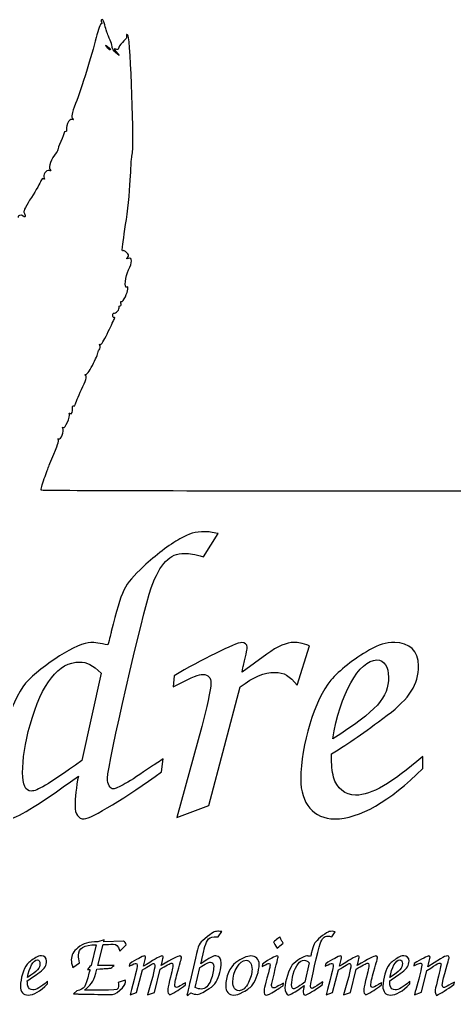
# Model space of a CAD drawing. Extents: x 248 to 548, y 127 to 364.
# Drawn here: x 361.1 to 403.6, y 129.3 to 224.7 of the extents above; entities that cross this region are included whole.
import ezdxf

# ---------------------------------------------------------------- set-up
doc = ezdxf.new("R2010")
doc.units = 0
doc.layers.add('Layer_1', color=7, linetype='CONTINUOUS')

msp = doc.modelspace()

# ---------------------------------------------------------------- linework, layer by layer
at = {"layer": 'Layer_1', "color": 7}
for points in [[(369.664121, 221.983692), (369.664121, 221.983692)], [(370.551428, 221.521898), (370.855014, 221.163786), (370.502547, 221.462261)], [(363.241951, 178.697111), (363.241759, 178.697853)], [(379.099516, 172.201321), (380.521916, 174.477161)], [(388.221305, 159.643561), (389.440505, 163.504361)], [(385.254585, 162.691561), (382.856825, 160.944041)], [(369.102076, 160.822121), (367.191996, 152.287721)], [(376.232505, 160.578281), (376.110585, 159.481001)], [(376.476345, 146.720041), (379.605625, 147.898601), (382.653625, 159.481001)], [(378.914745, 155.620201), (376.476345, 146.720041)], [(400.485695, 151.515561), (400.485695, 152.694121)], [(374.994876, 151.190441), (375.157436, 152.450281)], [(380.124462, 135.065081), (380.377333, 135.065081), (380.5128, 135.065081), (380.883075, 135.588886)], [(391.616974, 135.074112), (391.933063, 135.579855)], [(371.271433, 134.640619), (369.338775, 134.604495), (369.392962, 134.794148), (368.760784, 134.604495)], [(368.607255, 134.306468), (368.101513, 132.274468)], [(368.760784, 132.274468), (369.275558, 134.32453), (369.555522, 134.32453)], [(370.928251, 133.692352), (371.524304, 134.288406)], [(366.340446, 132.093846), (366.990686, 132.527339)], [(378.300178, 132.987926), (377.785404, 130.757241)], [(389.395321, 132.545401), (388.970859, 130.648868)], [(402.22345, 132.924708), (400.986188, 132.157064)], [(367.7493, 131.88613), (368.002171, 131.88613)], [(370.377353, 132.274468), (368.760784, 132.274468)], [(371.877788, 132.45509), (371.81457, 132.202219)], [(372.555121, 129.655446), (373.133112, 131.850006)], [(373.512419, 132.382841), (373.223423, 132.202219)], [(373.620792, 129.411606), (374.307156, 129.655446), (374.867085, 131.913224)], [(378.264053, 130.143126), (378.742702, 132.066752)], [(384.832493, 132.418966), (384.814431, 132.166095)], [(391.015982, 132.45509), (390.952764, 132.202219)], [(391.693315, 129.655446), (392.271306, 131.850006)], [(392.650613, 132.382841), (392.361618, 132.202219)], [(392.758986, 129.411606), (393.445351, 129.655446), (394.00528, 131.913224)], [(399.667645, 132.482184), (399.613459, 132.247375)], [(400.363041, 129.673508), (400.895876, 131.795819)], [(363.860983, 130.477277), (363.860983, 130.739179)], [(371.443024, 130.856584), (370.75666, 130.603712)], [(377.34161, 130.395997), (377.34161, 130.603712)], [(390.704832, 130.405028), (390.740956, 130.684992)], [(396.479804, 130.395997), (396.479804, 130.603712)], [(399.244594, 130.477277), (399.244594, 130.739179)], [(400.019859, 130.630806), (399.812143, 129.899286)], [(403.514899, 130.405028), (403.578116, 130.657899)], [(366.719753, 129.799944), (366.376571, 129.501917)], [(369.808393, 129.872192), (367.460304, 129.872192)], [(371.913912, 129.411606), (372.555121, 129.655446)], [(386.855462, 130.296655), (386.891586, 130.549526)], [(391.052106, 129.411606), (391.693315, 129.655446)], [(399.685708, 129.411606), (400.363041, 129.673508)], [(366.882313, 129.492886), (367.695113, 129.483855)], [(377.460284, 129.384512), (377.550595, 129.348388)], [(377.550595, 129.348388), (377.839591, 129.592228)]]:
    msp.add_lwpolyline(points, dxfattribs=at)
for points in [[(369.090956, 224.267542), (369.024577, 224.308571), (368.805912, 223.697295), (368.605082, 222.909141)], [(369.178981, 224.677681), (369.094625, 224.677681), (369.067475, 224.568616), (369.118614, 224.435309)], [(369.118614, 224.435309), (369.169781, 224.302004), (369.157306, 224.226507), (369.090956, 224.267542)], [(369.451749, 224.170121), (369.386076, 224.449279), (369.263309, 224.677681), (369.178981, 224.677681)], [(369.601891, 223.584468), (369.584958, 223.627417), (369.51745, 223.890959), (369.451749, 224.170121)], [(369.748957, 223.194033), (369.684949, 223.365828), (369.618796, 223.541519), (369.601891, 223.584468)], [(370.03578, 222.491255), (369.942025, 222.705998), (369.812937, 223.022245), (369.748957, 223.194033)], [(371.562432, 223.154994), (371.55961, 223.047622), (371.555941, 222.926238), (371.554248, 222.88524)], [(371.71599, 223.095467), (371.626694, 223.248353), (371.565283, 223.272155), (371.562432, 223.154994)], [(372.123603, 211.47501), (372.336286, 212.029291), (371.962962, 222.672656), (371.71599, 223.095467)], [(368.605082, 222.909141), (368.140008, 221.084188), (367.206389, 218.093541), (366.591596, 216.4595)], [(369.664121, 221.983692), (369.469868, 222.231396), (369.475371, 222.236916), (369.723106, 222.042657)], [(370.178189, 221.930773), (370.193711, 222.024298), (370.129562, 222.27652), (370.03578, 222.491255)], [(371.163822, 222.423815), (370.951054, 222.211031), (370.776923, 221.955941), (370.776923, 221.856952)], [(371.554248, 222.88524), (371.551426, 222.844241), (371.376617, 222.636605), (371.163822, 222.423815)], [(369.937425, 221.710388), (369.904998, 221.710388), (369.782005, 221.833378), (369.664121, 221.983692)], [(369.723106, 222.042657), (369.98323, 221.838636), (370.065949, 221.710388), (369.937425, 221.710388)], [(370.502547, 221.462261), (370.308717, 221.626416), (370.162751, 221.83725), (370.178189, 221.930773)], [(370.512396, 221.778489), (370.28707, 221.864956), (370.292856, 221.826923), (370.551428, 221.521898)], [(370.776923, 221.856952), (370.776923, 221.751974), (370.666687, 221.719275), (370.512396, 221.778489)], [(366.591596, 216.4595), (366.225074, 215.485274), (366.15703, 215.148016), (366.298282, 215.005641)], [(365.819775, 214.506658), (365.717102, 214.234669), (365.670197, 213.952159), (365.715494, 213.878846)], [(366.244322, 214.910724), (366.079701, 214.973326), (365.948948, 214.848889), (365.819775, 214.506658)], [(366.298282, 215.005641), (366.439704, 214.86311), (366.42723, 214.841176), (366.244322, 214.910724)], [(365.46711, 213.609236), (365.46711, 213.534264), (365.323797, 213.148949), (365.148622, 212.752988)], [(365.632492, 213.745561), (365.541504, 213.745561), (365.46711, 213.684214), (365.46711, 213.609236)], [(365.715494, 213.878846), (365.76079, 213.805541), (365.723396, 213.745561), (365.632492, 213.745561)], [(365.148622, 212.752988), (364.973475, 212.35703), (364.850482, 212.007506), (364.875318, 211.976276)], [(364.712081, 211.668371), (364.224739, 211.081143), (363.908425, 210.259998), (364.086789, 210.045077)], [(364.875318, 211.976276), (364.900154, 211.945048), (364.826719, 211.806485), (364.712081, 211.668371)], [(371.959942, 209.400913), (371.997196, 210.404216), (372.070856, 211.337559), (372.123603, 211.47501)], [(364.017504, 209.927856), (363.734802, 210.036348), (363.360293, 209.466759), (363.531827, 209.189173)], [(364.086789, 210.045077), (364.223498, 209.880324), (364.208314, 209.854633), (364.017504, 209.927856)], [(363.207836, 208.920749), (363.155399, 208.755578), (362.73613, 208.020906), (362.27608, 207.288164)], [(363.472222, 209.116591), (363.37923, 209.17406), (363.260273, 209.085931), (363.207836, 208.920749)], [(363.531827, 209.189173), (363.596343, 209.084822), (363.571846, 209.055008), (363.472222, 209.116591)], [(371.551934, 205.156034), (371.739075, 206.487409), (371.922661, 208.397616), (371.959942, 209.400913)], [(362.27608, 207.288164), (361.816057, 206.555408), (361.481116, 205.914444), (361.531775, 205.863783)], [(361.478971, 205.473114), (361.267841, 205.648326), (360.891187, 205.54889), (360.976503, 205.340466)], [(361.65886, 205.533224), (361.685953, 205.347708), (361.64616, 205.33437), (361.478971, 205.473114)], [(361.531775, 205.863783), (361.582406, 205.813135), (361.639612, 205.664381), (361.65886, 205.533224)], [(371.162665, 202.370174), (371.189476, 202.571028), (371.36482, 203.824665), (371.551934, 205.156034)], [(371.205873, 202.097217), (371.155158, 202.046493), (371.135712, 202.169319), (371.162665, 202.370174)], [(371.583514, 201.93112), (371.426542, 202.073194), (371.256588, 202.147926), (371.205873, 202.097217)], [(371.756206, 201.337678), (371.565311, 201.264433), (371.551426, 201.29025), (371.69121, 201.45868)], [(371.69121, 201.45868), (371.827862, 201.62334), (371.80297, 201.732504), (371.583514, 201.93112)], [(371.769753, 200.223213), (372.155607, 200.927586), (372.148834, 201.488311), (371.756206, 201.337678)], [(371.596835, 198.54368), (371.315206, 198.371703), (371.444746, 199.629895), (371.769753, 200.223213)], [(371.453946, 197.593633), (371.72392, 198.159745), (371.800346, 198.667949), (371.596835, 198.54368)], [(371.065326, 197.127924), (371.136079, 197.084196), (371.310972, 197.293763), (371.453946, 197.593633)], [(370.329291, 196.007005), (370.492528, 195.906119), (370.950518, 196.411994), (370.847225, 196.579098)], [(370.847225, 196.579098), (370.7984, 196.658078), (370.840452, 196.722687), (370.940584, 196.722687)], [(370.940584, 196.722687), (371.040999, 196.722687), (371.080961, 196.831413), (371.029682, 196.965051)], [(371.029682, 196.965051), (370.978515, 197.098361), (370.994573, 197.171651), (371.065326, 197.127924)], [(370.219168, 195.785647), (370.219168, 195.944817), (370.268698, 196.044442), (370.329291, 196.007005)], [(370.357428, 195.581699), (370.281398, 195.534692), (370.219168, 195.626474), (370.219168, 195.785647)], [(370.352066, 195.375022), (370.431173, 195.535691), (370.433656, 195.628709), (370.357428, 195.581699)], [(369.683482, 193.958904), (369.97211, 194.577087), (370.272987, 195.214336), (370.352066, 195.375022)], [(369.006713, 192.928867), (369.090279, 192.877203), (369.394853, 193.340725), (369.683482, 193.958904)], [(368.897295, 192.421084), (369.001125, 192.546162), (369.034004, 192.732711), (368.970391, 192.835646)], [(368.970391, 192.835646), (368.904915, 192.941592), (368.920663, 192.982043), (369.006713, 192.928867)], [(368.345833, 191.100453), (368.638441, 191.701719), (368.839778, 192.193664), (368.793212, 192.193664)], [(368.793212, 192.193664), (368.746673, 192.193664), (368.793212, 192.296003), (368.897295, 192.421084)], [(367.616571, 190.00485), (367.725057, 190.006543), (368.053197, 190.499187), (368.345833, 191.100453)], [(367.171224, 188.523592), (367.58705, 189.386828), (367.718396, 189.808451), (367.596251, 189.887722)], [(367.596251, 189.887722), (367.470323, 189.969431), (367.476193, 190.003151), (367.616571, 190.00485)], [(366.564926, 187.069781), (366.567748, 187.182207), (366.840234, 187.836432), (367.171224, 188.523592)], [(366.290352, 186.843046), (366.286401, 186.949495), (366.345724, 186.998065), (366.421924, 186.950962)], [(366.421924, 186.950962), (366.498124, 186.903879), (366.562499, 186.957369), (366.564926, 187.069781)], [(365.38947, 184.815167), (365.554853, 184.665259), (366.123841, 185.924952), (365.989164, 186.142861)], [(365.989164, 186.142861), (365.929672, 186.239127), (365.962353, 186.261132), (366.06782, 186.195914)], [(366.06782, 186.195914), (366.235234, 186.092451), (366.3096, 186.308718), (366.290352, 186.843046)], [(364.959505, 183.706544), (365.15723, 183.584339), (365.508625, 184.498279), (365.362377, 184.754339)], [(365.362377, 184.754339), (365.306695, 184.851842), (365.318943, 184.879217), (365.38947, 184.815167)], [(364.27314, 181.769108), (364.874754, 183.139072), (364.991255, 183.490088), (364.895582, 183.644856)], [(364.895582, 183.644856), (364.839899, 183.734981), (364.868488, 183.762721), (364.959505, 183.706544)], [(363.977428, 181.027284), (363.998595, 181.113182), (364.131691, 181.447), (364.27314, 181.769108)], [(363.544019, 179.830767), (363.761189, 180.40295), (363.956233, 180.94139), (363.977428, 181.027284)], [(363.241759, 178.697853), (363.190846, 178.748766), (363.326878, 179.258578), (363.544019, 179.830767)], [(398.464809, 178.606546), (379.143141, 178.604853), (363.292864, 178.646184), (363.241951, 178.697111)], [(433.420373, 178.819034), (433.566847, 178.642622), (427.909053, 178.608234), (398.464809, 178.606546)], [(379.221436, 174.639721), (378.246076, 174.639721), (377.717756, 174.477158), (376.783036, 173.948841)], [(380.521916, 174.477161), (379.912316, 174.599078), (379.587196, 174.639721), (379.221436, 174.639721)], [(376.783036, 173.948841), (375.767036, 173.379881), (374.385276, 172.323238), (373.247356, 171.266601)], [(373.978876, 169.153321), (374.872956, 171.591718), (375.767036, 172.526441), (377.230076, 172.526441)], [(377.230076, 172.526441), (377.758396, 172.526441), (378.164796, 172.445158), (379.099516, 172.201321)], [(373.247356, 171.266601), (371.255996, 169.356521), (371.134076, 169.072035), (370.077436, 164.886121)], [(369.711676, 150.580841), (369.711676, 151.921958), (373.125436, 166.633641), (373.978876, 169.153321)], [(370.077436, 164.886121), (370.036796, 164.723561), (369.914876, 164.195238), (369.752316, 163.585641)], [(368.086076, 163.829481), (366.826236, 163.829481), (363.331196, 161.634918), (361.705596, 159.846761)], [(369.752316, 163.585641), (369.020796, 163.748198), (368.411196, 163.829481), (368.086076, 163.829481)], [(382.816185, 163.829481), (382.287865, 163.829481), (378.711545, 162.081958), (376.232505, 160.578281)], [(383.344505, 163.382441), (383.344505, 163.626278), (383.100665, 163.829481), (382.816185, 163.829481)], [(382.978745, 161.594281), (383.303865, 162.935398), (383.344505, 163.179241), (383.344505, 163.382441)], [(387.936825, 163.829481), (387.205305, 163.829481), (386.351865, 163.463718), (385.254585, 162.691561)], [(389.440505, 163.504361), (388.668345, 163.748198), (388.343225, 163.829481), (387.936825, 163.829481)], [(395.283775, 163.097961), (393.739455, 162.203881), (392.357695, 161.106598), (391.504255, 160.131241)], [(397.762815, 163.829481), (396.868735, 163.829481), (396.218495, 163.626278), (395.283775, 163.097961)], [(400.079295, 161.553641), (400.079295, 162.976038), (399.185215, 163.829481), (397.762815, 163.829481)], [(391.707455, 154.401001), (392.398335, 158.749475), (394.267775, 162.122601), (396.015295, 162.122601)], [(396.015295, 162.122601), (396.706175, 162.122601), (397.153215, 161.431718), (397.153215, 160.456361)], [(362.152636, 155.782761), (363.331196, 159.887395), (364.916156, 161.919401), (366.988796, 161.919401)], [(366.988796, 161.919401), (367.720316, 161.919401), (368.248636, 161.634918), (369.102076, 160.822121)], [(382.856825, 160.944041), (382.897465, 161.269158), (382.978745, 161.472361), (382.978745, 161.594281)], [(397.031295, 156.717481), (399.225855, 158.383718), (400.079295, 159.724841), (400.079295, 161.553641)], [(376.110585, 159.481001), (378.305145, 160.618918), (378.548985, 160.700201), (379.036665, 160.700201)], [(379.036665, 160.700201), (379.564985, 160.700201), (379.808825, 160.415718), (379.808825, 159.846761)], [(382.653625, 159.481001), (384.035385, 160.496998), (384.970105, 160.903401), (386.067385, 160.903401)], [(386.067385, 160.903401), (386.961465, 160.903401), (387.489785, 160.578278), (388.221305, 159.643561)], [(397.153215, 160.456361), (397.153215, 158.424361), (396.055935, 157.205158), (391.707455, 154.401001)], [(361.705596, 159.846761), (360.323836, 158.261801), (358.495036, 152.531558), (358.495036, 149.727401)], [(379.808825, 159.846761), (379.808825, 159.277801), (379.402425, 157.367718), (378.914745, 155.620201)], [(391.504255, 160.131241), (389.959935, 158.261801), (388.578175, 153.791395), (388.578175, 150.499561)], [(391.585535, 152.937961), (393.414335, 154.075878), (394.633535, 154.929321), (397.031295, 156.717481)], [(361.421116, 151.109161), (361.421116, 152.450278), (361.664956, 153.994601), (362.152636, 155.782761)], [(391.788735, 150.662121), (391.626175, 151.312358), (391.585535, 151.759401), (391.585535, 152.937961)], [(400.485695, 152.694121), (397.437695, 150.052521), (395.486975, 148.914601), (393.942655, 148.914601)], [(367.191996, 152.287721), (363.737624, 149.849321), (362.843516, 149.321001), (362.274556, 149.321001)], [(374.019516, 151.718761), (371.784316, 150.174441), (370.646396, 149.524201), (370.280636, 149.524201)], [(375.157436, 152.450281), (374.629116, 152.125161), (374.222716, 151.840678), (374.019516, 151.718761)], [(360.039356, 146.598121), (360.811516, 146.598121), (362.599704, 147.695404), (366.866876, 150.784041)], [(362.274556, 149.321001), (361.705596, 149.321001), (361.421116, 149.930601), (361.421116, 151.109161)], [(366.866876, 150.784041), (366.663676, 149.768041), (366.541756, 148.589478), (366.541756, 147.857961)], [(367.435836, 146.598121), (368.086076, 146.598121), (371.621784, 148.752041), (374.994876, 151.190441)], [(393.942655, 148.914601), (392.926655, 148.914601), (392.073215, 149.605481), (391.788735, 150.662121)], [(391.910655, 146.598121), (394.308415, 146.598121), (397.275135, 148.305004), (400.485695, 151.515561)], [(370.280636, 149.524201), (369.955516, 149.524201), (369.711676, 149.971241), (369.711676, 150.580841)], [(388.578175, 150.499561), (388.578175, 148.101801), (389.838015, 146.598121), (391.910655, 146.598121)], [(366.541756, 147.857961), (366.541756, 147.045161), (366.866876, 146.598121), (367.435836, 146.598121)], [(380.476675, 135.615979), (380.151555, 135.615979), (379.988995, 135.516637), (379.230382, 134.89349)], [(380.883075, 135.588886), (380.75664, 135.606948), (380.566986, 135.615979), (380.476675, 135.615979)], [(391.102201, 135.46245), (390.876423, 135.336015), (390.569365, 135.101206), (390.316494, 134.866397)], [(391.644068, 135.615979), (391.427321, 135.615979), (391.309916, 135.579855), (391.102201, 135.46245)], [(391.933063, 135.579855), (391.797596, 135.606948), (391.725348, 135.615979), (391.644068, 135.615979)], [(368.760784, 134.604495), (367.893798, 134.595464), (367.3429, 134.423872), (366.828126, 134.017472)], [(371.524304, 134.288406), (371.497211, 134.48709), (371.424962, 134.586432), (371.271433, 134.640619)], [(379.230382, 134.89349), (378.616266, 134.396779), (378.616266, 134.396776), (378.300178, 132.987926)], [(379.158133, 133.909099), (379.230382, 134.198095), (379.365849, 134.550308), (379.465191, 134.721899)], [(379.465191, 134.721899), (379.61872, 134.983801), (379.78128, 135.065081), (380.124462, 135.065081)], [(386.033631, 134.667712), (385.997506, 134.640619), (385.961382, 134.613526), (385.925258, 134.595464)], [(385.925258, 134.595464), (385.988475, 134.396779), (386.069755, 134.252281), (386.26844, 133.963286)], [(386.223284, 134.803179), (386.178129, 134.767055), (386.114911, 134.721899), (386.033631, 134.667712)], [(386.421969, 134.965739), (386.385844, 134.929615), (386.313595, 134.875428), (386.223284, 134.803179)], [(386.26844, 133.963286), (386.530342, 134.198095), (386.548404, 134.216157), (386.855462, 134.450966)], [(386.548404, 135.065081), (386.503249, 135.028957), (386.449062, 134.992832), (386.421969, 134.965739)], [(386.602591, 134.947677), (386.584529, 134.983801), (386.566466, 135.019926), (386.548404, 135.065081)], [(386.738058, 134.658681), (386.683871, 134.767055), (386.67484, 134.776086), (386.602591, 134.947677)], [(386.855462, 134.450966), (386.801275, 134.559339), (386.75612, 134.631588), (386.738058, 134.658681)], [(390.316494, 134.866397), (389.87397, 134.441935), (389.846876, 134.378717), (389.612068, 133.448512)], [(390.479054, 134.396779), (390.677739, 134.938646), (390.876423, 135.146361), (391.201543, 135.146361)], [(391.201543, 135.146361), (391.318948, 135.146361), (391.409259, 135.128299), (391.616974, 135.074112)], [(366.828126, 134.017472), (366.376571, 133.656228), (366.177886, 133.294984), (366.177886, 132.825366)], [(366.873282, 133.276921), (366.873282, 133.981348), (367.379024, 134.270344), (368.607255, 134.306468)], [(369.555522, 134.32453), (369.934829, 134.342592), (370.214793, 134.351624), (370.26898, 134.351624)], [(370.26898, 134.351624), (370.621193, 134.351624), (370.684411, 134.288406), (370.928251, 133.692352)], [(378.932355, 132.852459), (379.13104, 133.827819), (379.13104, 133.827819), (379.158133, 133.909099)], [(389.530788, 130.269561), (389.530788, 130.567588), (390.289401, 133.83685), (390.479054, 134.396779)], [(362.705001, 133.051144), (362.361819, 132.852459), (362.054761, 132.608619), (361.865108, 132.391872)], [(361.910263, 131.118486), (362.063792, 132.084815), (362.479223, 132.834397), (362.867561, 132.834397)], [(363.255899, 133.213704), (363.057214, 133.213704), (362.912716, 133.168548), (362.705001, 133.051144)], [(362.867561, 132.834397), (363.02109, 132.834397), (363.120432, 132.680868), (363.120432, 132.464121)], [(363.093339, 131.633259), (363.581019, 132.003535), (363.770672, 132.301561), (363.770672, 132.707961)], [(363.770672, 132.707961), (363.770672, 133.02405), (363.571988, 133.213704), (363.255899, 133.213704)], [(366.177886, 132.825366), (366.177886, 132.590557), (366.214011, 132.409935), (366.340446, 132.093846)], [(366.990686, 132.527339), (366.909406, 132.816335), (366.873282, 133.051144), (366.873282, 133.276921)], [(373.286641, 133.213704), (373.178268, 133.213704), (372.46481, 132.825366), (371.877788, 132.45509)], [(373.223423, 132.202219), (373.385983, 132.86149), (373.422108, 133.02405), (373.422108, 133.087268)], [(373.422108, 133.087268), (373.422108, 133.159517), (373.367921, 133.213704), (373.286641, 133.213704)], [(375.020614, 133.213704), (374.885148, 133.213704), (374.41553, 132.960832), (373.512419, 132.382841)], [(374.867085, 131.913224), (375.39089, 132.247375), (375.87857, 132.518308), (375.986943, 132.518308)], [(376.781681, 133.213704), (376.619121, 133.213704), (376.059192, 132.924708), (374.957396, 132.274468)], [(375.002552, 132.482184), (375.110925, 132.933739), (375.138019, 133.060175), (375.138019, 133.114361)], [(375.138019, 133.114361), (375.138019, 133.177579), (375.092863, 133.213704), (375.020614, 133.213704)], [(375.986943, 132.518308), (376.059192, 132.518308), (376.104348, 132.45509), (376.104348, 132.346717)], [(376.582996, 131.72357), (376.85393, 132.653775), (376.926179, 132.94277), (376.926179, 133.078237)], [(376.926179, 133.078237), (376.926179, 133.168548), (376.871992, 133.213704), (376.781681, 133.213704)], [(378.742702, 132.066752), (379.257475, 132.446059), (379.573564, 132.608619), (379.78128, 132.608619)], [(380.287022, 133.213704), (379.988995, 133.213704), (379.736124, 133.078237), (378.833013, 132.437028)], [(378.833013, 132.437028), (378.8872, 132.644744), (378.914293, 132.789241), (378.932355, 132.852459)], [(379.78128, 132.608619), (379.961902, 132.608619), (380.079306, 132.437028), (380.079306, 132.166095)], [(380.819858, 132.527339), (380.819858, 132.94277), (380.612142, 133.213704), (380.287022, 133.213704)], [(380.314115, 130.684992), (380.603111, 131.199766), (380.819858, 131.994504), (380.819858, 132.527339)], [(382.237036, 132.554432), (381.659045, 132.120939), (381.252645, 131.181704), (381.252645, 130.287624)], [(381.948041, 130.657899), (381.948041, 131.705505), (382.607312, 132.789241), (383.23949, 132.789241)], [(383.709108, 133.213704), (383.347863, 133.213704), (382.769872, 132.951801), (382.237036, 132.554432)], [(383.23949, 132.789241), (383.600734, 132.789241), (383.826512, 132.437028), (383.826512, 131.895161)], [(384.521908, 132.382841), (384.521908, 132.870521), (384.187756, 133.213704), (383.709108, 133.213704)], [(386.259409, 133.213704), (386.10588, 133.213704), (385.573044, 132.915677), (384.832493, 132.418966)], [(385.816884, 130.793366), (386.277471, 132.689896), (386.367782, 133.051144), (386.367782, 133.123392)], [(386.367782, 133.123392), (386.367782, 133.177579), (386.322626, 133.213704), (386.259409, 133.213704)], [(389.169543, 133.213704), (388.889579, 133.213704), (388.112903, 132.726024), (387.751659, 132.328655)], [(387.851001, 131.425544), (388.112903, 132.337686), (388.465116, 132.789241), (388.925703, 132.789241)], [(388.925703, 132.789241), (389.088263, 132.789241), (389.205668, 132.726024), (389.395321, 132.545401)], [(389.539819, 133.159517), (389.377259, 133.195641), (389.241792, 133.213704), (389.169543, 133.213704)], [(389.612068, 133.448512), (389.603036, 133.412388), (389.575943, 133.294984), (389.539819, 133.159517)], [(392.424835, 133.213704), (392.316462, 133.213704), (391.603004, 132.825366), (391.015982, 132.45509)], [(392.361618, 132.202219), (392.524178, 132.86149), (392.560302, 133.02405), (392.560302, 133.087268)], [(392.560302, 133.087268), (392.560302, 133.159517), (392.506115, 133.213704), (392.424835, 133.213704)], [(394.158809, 133.213704), (394.023342, 133.213704), (393.553724, 132.960832), (392.650613, 132.382841)], [(394.00528, 131.913224), (394.529084, 132.247375), (395.016764, 132.518308), (395.125138, 132.518308)], [(395.919875, 133.213704), (395.757315, 133.213704), (395.197386, 132.924708), (394.095591, 132.274468)], [(394.140746, 132.482184), (394.24912, 132.933739), (394.276213, 133.060175), (394.276213, 133.114361)], [(394.276213, 133.114361), (394.276213, 133.177579), (394.231058, 133.213704), (394.158809, 133.213704)], [(395.125138, 132.518308), (395.197386, 132.518308), (395.242542, 132.45509), (395.242542, 132.346717)], [(395.721191, 131.72357), (395.992124, 132.653775), (396.064373, 132.94277), (396.064373, 133.078237)], [(396.064373, 133.078237), (396.064373, 133.168548), (396.010186, 133.213704), (395.919875, 133.213704)], [(398.088612, 133.051144), (397.74543, 132.852459), (397.438372, 132.608619), (397.248719, 132.391872)], [(397.293874, 131.118486), (397.447403, 132.084815), (397.862834, 132.834397), (398.251172, 132.834397)], [(398.63951, 133.213704), (398.440825, 133.213704), (398.296328, 133.168548), (398.088612, 133.051144)], [(398.251172, 132.834397), (398.404701, 132.834397), (398.504043, 132.680868), (398.504043, 132.464121)], [(398.47695, 131.633259), (398.96463, 132.003535), (399.154283, 132.301561), (399.154283, 132.707961)], [(399.154283, 132.707961), (399.154283, 133.02405), (398.955599, 133.213704), (398.63951, 133.213704)], [(399.613459, 132.247375), (400.19145, 132.509277), (400.227574, 132.518308), (400.308854, 132.518308)], [(401.08553, 133.213704), (400.986188, 133.213704), (400.335948, 132.879552), (399.667645, 132.482184)], [(400.308854, 132.518308), (400.372072, 132.518308), (400.417228, 132.464121), (400.417228, 132.391872)], [(400.895876, 131.795819), (402.024765, 132.509277), (402.051859, 132.518308), (402.178294, 132.518308)], [(400.986188, 132.157064), (401.067468, 132.45509), (401.202934, 133.02405), (401.202934, 133.096299)], [(401.202934, 133.096299), (401.202934, 133.159517), (401.148748, 133.213704), (401.08553, 133.213704)], [(402.178294, 132.518308), (402.241512, 132.518308), (402.277636, 132.473152), (402.277636, 132.400904)], [(402.882721, 133.213704), (402.747254, 133.213704), (402.54857, 133.132424), (402.22345, 132.924708)], [(402.638881, 131.47973), (403.063343, 132.996954), (403.063343, 132.996957), (403.063343, 133.060175)], [(403.063343, 133.060175), (403.063343, 133.159517), (403.000125, 133.213704), (402.882721, 133.213704)], [(361.865108, 132.391872), (361.521925, 131.976441), (361.214868, 130.983019), (361.214868, 130.251499)], [(361.88317, 130.793366), (362.28957, 131.046237), (362.560503, 131.23589), (363.093339, 131.633259)], [(363.120432, 132.464121), (363.120432, 132.012566), (362.876592, 131.741632), (361.910263, 131.118486)], [(367.460304, 129.872192), (368.336322, 130.675961), (368.345353, 130.694024), (368.670473, 131.931286)], [(368.101513, 132.274468), (367.947984, 132.120939), (367.902829, 132.066752), (367.7493, 131.88613)], [(368.002171, 131.88613), (367.966046, 131.750664), (367.938953, 131.633259), (367.902829, 131.524886)], [(368.670473, 131.931286), (369.13106, 131.958379), (369.185246, 131.958379), (369.401993, 131.976441)], [(369.401993, 131.976441), (369.600678, 131.985472), (369.736144, 131.994504), (369.790331, 131.994504)], [(369.790331, 131.994504), (369.826455, 132.003535), (369.925798, 132.003535), (370.034171, 132.012566)], [(370.034171, 132.012566), (370.196731, 132.12997), (370.214793, 132.148032), (370.377353, 132.274468)], [(371.81457, 132.202219), (372.311281, 132.446059), (372.38353, 132.473152), (372.482872, 132.473152)], [(372.618339, 132.301561), (372.618339, 132.157064), (372.293219, 130.820456), (371.913912, 129.411606)], [(372.482872, 132.473152), (372.564152, 132.473152), (372.618339, 132.400904), (372.618339, 132.301561)], [(373.133112, 131.850006), (373.738196, 132.256406), (374.108472, 132.473152), (374.225876, 132.473152)], [(374.343281, 132.274468), (374.343281, 132.003535), (374.000099, 130.630803), (373.620792, 129.411606)], [(374.225876, 132.473152), (374.298125, 132.473152), (374.343281, 132.391872), (374.343281, 132.274468)], [(374.957396, 132.274468), (374.98449, 132.37381), (374.993521, 132.446059), (375.002552, 132.482184)], [(376.104348, 132.346717), (376.104348, 132.148032), (376.023068, 131.777757), (375.779228, 130.811428)], [(376.28497, 130.377935), (376.28497, 130.576619), (376.402374, 131.091392), (376.582996, 131.72357)], [(380.079306, 132.166095), (380.079306, 131.80485), (379.970933, 131.262984), (379.817404, 130.874646)], [(383.826512, 131.895161), (383.826512, 131.515855), (383.700076, 131.046237), (383.474299, 130.603712)], [(383.871668, 130.386966), (384.232912, 130.874646), (384.521908, 131.759695), (384.521908, 132.382841)], [(384.814431, 132.166095), (385.347266, 132.45509), (385.392422, 132.473152), (385.473702, 132.473152)], [(385.582075, 132.310592), (385.582075, 132.193188), (385.554982, 132.066752), (385.419515, 131.551979)], [(385.473702, 132.473152), (385.545951, 132.473152), (385.582075, 132.418966), (385.582075, 132.310592)], [(387.751659, 132.328655), (387.444601, 131.976441), (387.038201, 130.703055), (387.038201, 130.079908)], [(390.952764, 132.202219), (391.449475, 132.446059), (391.521724, 132.473152), (391.621066, 132.473152)], [(391.756533, 132.301561), (391.756533, 132.157064), (391.431413, 130.820456), (391.052106, 129.411606)], [(391.621066, 132.473152), (391.702346, 132.473152), (391.756533, 132.400904), (391.756533, 132.301561)], [(392.271306, 131.850006), (392.876391, 132.256406), (393.246666, 132.473152), (393.364071, 132.473152)], [(393.481475, 132.274468), (393.481475, 132.003535), (393.138293, 130.630803), (392.758986, 129.411606)], [(393.364071, 132.473152), (393.43632, 132.473152), (393.481475, 132.391872), (393.481475, 132.274468)], [(394.095591, 132.274468), (394.122684, 132.37381), (394.131715, 132.446059), (394.140746, 132.482184)], [(395.242542, 132.346717), (395.242542, 132.148032), (395.161262, 131.777757), (394.917422, 130.811428)], [(395.423164, 130.377935), (395.423164, 130.576619), (395.540569, 131.091392), (395.721191, 131.72357)], [(397.248719, 132.391872), (396.905536, 131.976441), (396.598479, 130.983019), (396.598479, 130.251499)], [(397.266781, 130.793366), (397.673181, 131.046237), (397.944114, 131.23589), (398.47695, 131.633259)], [(398.504043, 132.464121), (398.504043, 132.012566), (398.260203, 131.741632), (397.293874, 131.118486)], [(400.417228, 132.391872), (400.417228, 132.202219), (400.245636, 131.452637), (400.019859, 130.630806)], [(402.277636, 132.400904), (402.277636, 132.265437), (402.205388, 131.922255), (401.943485, 130.892708)], [(361.928325, 130.287624), (361.892201, 130.432121), (361.88317, 130.531464), (361.88317, 130.793366)], [(363.860983, 130.739179), (363.18365, 130.152157), (362.750156, 129.899286), (362.406974, 129.899286)], [(367.902829, 131.524886), (367.559646, 130.134095), (367.460304, 129.980566), (366.719753, 129.799944)], [(370.75666, 130.603712), (370.783753, 130.414059), (370.792784, 130.34181), (370.792784, 130.26053)], [(370.910189, 129.85413), (371.32562, 130.224406), (371.479149, 130.441152), (371.479149, 130.648868)], [(371.479149, 130.648868), (371.479149, 130.694024), (371.470118, 130.766272), (371.443024, 130.856584)], [(375.779228, 130.811428), (375.63473, 130.251499), (375.589574, 130.025721), (375.589574, 129.818006)], [(377.34161, 130.603712), (377.251299, 130.558557), (377.151956, 130.495339), (377.034552, 130.414059)], [(377.785404, 130.757241), (377.622844, 130.052815), (377.604782, 129.962504), (377.460284, 129.384512)], [(379.817404, 130.874646), (379.573564, 130.269561), (379.257475, 129.971535), (378.860106, 129.971535)], [(379.645813, 130.025721), (379.961902, 130.197312), (380.160586, 130.395997), (380.314115, 130.684992)], [(382.553125, 129.808975), (382.18285, 129.808975), (381.948041, 130.143126), (381.948041, 130.657899)], [(383.474299, 130.603712), (383.221428, 130.088939), (382.896308, 129.808975), (382.553125, 129.808975)], [(385.419515, 131.551979), (384.995053, 129.971535), (384.995053, 129.971535), (384.995053, 129.745757)], [(385.735604, 130.332779), (385.735604, 130.42309), (385.762698, 130.594681), (385.816884, 130.793366)], [(387.688441, 130.386966), (387.688441, 130.684992), (387.742628, 131.028175), (387.851001, 131.425544)], [(388.970859, 130.648868), (388.203214, 130.107001), (388.00453, 129.989597), (387.878094, 129.989597)], [(390.740956, 130.684992), (390.623552, 130.612744), (390.533241, 130.549526), (390.488085, 130.522432)], [(394.917422, 130.811428), (394.772924, 130.251499), (394.727769, 130.025721), (394.727769, 129.818006)], [(396.479804, 130.603712), (396.389493, 130.558557), (396.290151, 130.495339), (396.172746, 130.414059)], [(397.311936, 130.287624), (397.275812, 130.432121), (397.266781, 130.531464), (397.266781, 130.793366)], [(399.244594, 130.739179), (398.567261, 130.152157), (398.133768, 129.899286), (397.790585, 129.899286)], [(401.943485, 130.892708), (401.744801, 130.088939), (401.708676, 129.93541), (401.708676, 129.763819)], [(402.404072, 130.368904), (402.404072, 130.558557), (402.46729, 130.856584), (402.638881, 131.47973)], [(403.578116, 130.657899), (402.675005, 130.143126), (402.638881, 130.125064), (402.54857, 130.125064)], [(361.214868, 130.251499), (361.214868, 129.718664), (361.494832, 129.384512), (361.955419, 129.384512)], [(362.406974, 129.899286), (362.181196, 129.899286), (361.991543, 130.052815), (361.928325, 130.287624)], [(361.955419, 129.384512), (362.488254, 129.384512), (363.147525, 129.763819), (363.860983, 130.477277)], [(370.792784, 130.26053), (370.792784, 129.917348), (370.67538, 129.872192), (369.808393, 129.872192)], [(369.907735, 129.429668), (370.377353, 129.429668), (370.503789, 129.483855), (370.910189, 129.85413)], [(375.589574, 129.818006), (375.589574, 129.628352), (375.643761, 129.52901), (375.806321, 129.411606)], [(375.806321, 129.411606), (376.339156, 129.673508), (376.790712, 129.962504), (377.34161, 130.395997)], [(376.44753, 130.134095), (376.348188, 130.134095), (376.28497, 130.224406), (376.28497, 130.377935)], [(377.034552, 130.414059), (376.709432, 130.206344), (376.555903, 130.134095), (376.44753, 130.134095)], [(378.860106, 129.971535), (378.679484, 129.971535), (378.498862, 130.025721), (378.264053, 130.143126)], [(378.453706, 129.456761), (378.634329, 129.456761), (378.796889, 129.510948), (379.031698, 129.655446)], [(379.031698, 129.655446), (379.221351, 129.781881), (379.429066, 129.899286), (379.645813, 130.025721)], [(381.252645, 130.287624), (381.252645, 129.736726), (381.559703, 129.384512), (382.038352, 129.384512)], [(382.038352, 129.384512), (382.291223, 129.384512), (382.544094, 129.474824), (382.959525, 129.69157)], [(382.959525, 129.69157), (383.411081, 129.944441), (383.709108, 130.170219), (383.871668, 130.386966)], [(384.995053, 129.745757), (384.995053, 129.52901), (385.085364, 129.384512), (385.2118, 129.384512)], [(385.2118, 129.384512), (385.365329, 129.384512), (385.609169, 129.501917), (386.087818, 129.808975)], [(385.898164, 130.079908), (385.798822, 130.079908), (385.735604, 130.17925), (385.735604, 130.332779)], [(386.891586, 130.549526), (386.033631, 130.088939), (386.015569, 130.079908), (385.898164, 130.079908)], [(386.087818, 129.808975), (386.259409, 129.917348), (386.431, 130.025721), (386.602591, 130.143126)], [(386.602591, 130.143126), (386.683871, 130.188281), (386.765151, 130.242468), (386.855462, 130.296655)], [(387.038201, 130.079908), (387.038201, 129.736726), (387.218823, 129.384512), (387.381383, 129.384512)], [(387.381383, 129.384512), (387.552974, 129.384512), (387.950343, 129.628352), (388.89861, 130.314717)], [(387.878094, 129.989597), (387.751659, 129.989597), (387.688441, 130.125064), (387.688441, 130.386966)], [(388.89861, 130.314717), (388.853454, 130.088939), (388.826361, 129.827037), (388.826361, 129.664477)], [(388.826361, 129.664477), (388.826361, 129.483855), (388.89861, 129.384512), (389.025045, 129.384512)], [(389.025045, 129.384512), (389.169543, 129.384512), (389.95525, 129.863161), (390.704832, 130.405028)], [(389.657223, 130.034752), (389.584974, 130.034752), (389.530788, 130.134095), (389.530788, 130.269561)], [(390.488085, 130.522432), (389.991374, 130.17925), (389.738503, 130.034752), (389.657223, 130.034752)], [(394.727769, 129.818006), (394.727769, 129.628352), (394.781955, 129.52901), (394.944515, 129.411606)], [(394.944515, 129.411606), (395.477351, 129.673508), (395.928906, 129.962504), (396.479804, 130.395997)], [(395.585724, 130.134095), (395.486382, 130.134095), (395.423164, 130.224406), (395.423164, 130.377935)], [(396.172746, 130.414059), (395.847626, 130.206344), (395.694098, 130.134095), (395.585724, 130.134095)], [(396.598479, 130.251499), (396.598479, 129.718664), (396.878443, 129.384512), (397.33903, 129.384512)], [(397.790585, 129.899286), (397.564808, 129.899286), (397.375154, 130.052815), (397.311936, 130.287624)], [(397.33903, 129.384512), (397.871865, 129.384512), (398.531136, 129.763819), (399.244594, 130.477277)], [(399.812143, 129.899286), (399.794081, 129.836068), (399.748925, 129.664477), (399.685708, 129.411606)], [(401.708676, 129.763819), (401.708676, 129.637384), (401.744801, 129.519979), (401.844143, 129.357419)], [(401.844143, 129.357419), (402.259574, 129.547072), (402.882721, 129.93541), (403.514899, 130.405028)], [(402.54857, 130.125064), (402.458259, 130.125064), (402.404072, 130.224406), (402.404072, 130.368904)], [(366.376571, 129.501917), (366.629442, 129.492886), (366.819095, 129.492886), (366.882313, 129.492886)], [(367.695113, 129.483855), (367.966046, 129.483855), (368.209886, 129.474824), (368.417602, 129.465792)], [(368.417602, 129.465792), (369.510366, 129.429668), (369.519398, 129.429668), (369.907735, 129.429668)], [(377.839591, 129.592228), (378.092462, 129.501917), (378.282115, 129.456761), (378.453706, 129.456761)]]:
    msp.add_open_spline(points, degree=3, dxfattribs=at)

doc.saveas('drawing.dxf')
